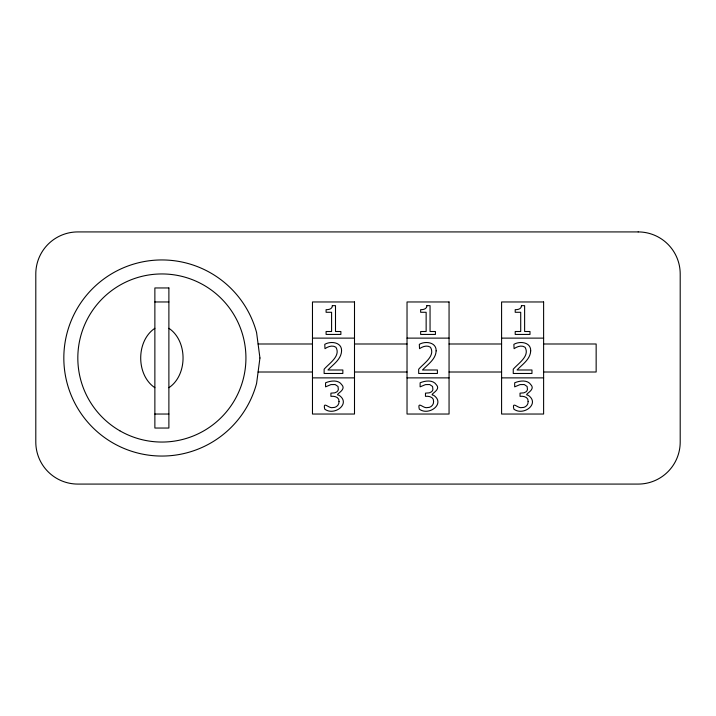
<?xml version="1.0" encoding="UTF-8"?>
<svg xmlns="http://www.w3.org/2000/svg" width="716" height="716" viewBox="0 0 716 716"><rect width="100%" height="100%" fill="white"/><g stroke="black" fill="none" stroke-linecap="round" stroke-linejoin="round"><path stroke-width="1.07" d="M154.871 328.286C135.986 340.932 135.986 375.068 154.871 387.714M168.886 387.714C187.771 375.068 187.771 340.932 168.886 328.286M154.871 301.964L168.886 301.964M312.471 338.122L354.501 338.122M407.028 338.122L449.057 338.122M501.585 338.122L543.614 338.122M258.091 343.993L312.471 343.993M354.501 343.993L407.028 343.993M449.057 343.993L501.585 343.993M543.614 343.993L596.151 343.993L596.151 372.007L543.614 372.007M258.091 372.007L312.471 372.007M354.501 372.007L407.028 372.007M449.057 372.007L501.585 372.007M312.471 377.878L354.501 377.878M407.028 377.878L449.057 377.878M501.585 377.878L543.614 377.878M154.871 414.036L168.886 414.036M339.026 401.515C339.259 404.943 336.198 407.851 332.77 407.565C328.93 408.89 322.674 400.36 324.724 409.122C334.229 416.408 351.404 403.6 339.017 395.232C333.155 394.892 347.135 390.417 341.89 384.868C338.444 379.498 330.622 380.67 325.565 382.791L325.565 386.855L330.962 384.599L335.151 384.546L338.006 386.479L338.346 389.441A3.947 3.947 0 0 1 336.735 391.921L334.757 392.842L330.917 393.156L330.917 396.351C334.399 395.885 339.474 397.067 339.026 401.515M433.583 401.515C433.815 404.943 430.755 407.851 427.327 407.565C423.487 408.89 417.231 400.36 419.29 409.122C428.795 416.408 445.961 403.6 433.574 395.232C427.712 394.892 441.691 390.417 436.447 384.868C433.001 379.498 425.179 380.67 420.122 382.791L420.122 386.855L425.519 384.599L429.716 384.546L432.562 386.479L432.903 389.441A3.947 3.947 0 0 1 431.292 391.921L429.314 392.842L425.474 393.156L425.474 396.351C428.956 395.885 434.03 397.067 433.583 401.515M528.139 401.515C528.381 404.943 525.32 407.851 521.892 407.565C518.044 408.89 511.788 400.36 513.846 409.122C523.351 416.408 540.517 403.6 528.131 395.232C522.268 394.892 536.257 390.417 531.003 384.868C527.558 379.498 519.735 380.67 514.679 382.791L514.679 386.855L520.076 384.599L524.273 384.546L527.119 386.479L527.468 389.441A3.947 3.947 0 0 1 525.848 391.921L523.87 392.842L520.04 393.156L520.04 396.351C523.521 395.885 528.587 397.067 528.139 401.515M341.577 350.876C341.255 359.351 333.2 364.39 327.937 369.993L342.848 369.993L342.848 373.475L324.124 373.475L324.124 369.223C329.083 363.388 341.049 356.12 335.938 347.269C332.555 344.87 328.053 346.517 324.983 348.674L324.76 344.351C330.711 340.78 341.917 342.123 341.577 350.876M436.142 350.876C435.811 359.351 427.756 364.39 422.494 369.993L437.404 369.993L437.404 373.475L418.681 373.475L418.681 369.223C423.639 363.388 435.605 356.12 430.495 347.269C427.121 344.87 422.619 346.517 419.54 348.674L419.316 344.351C425.268 340.78 436.483 342.123 436.142 350.876M530.699 350.876C530.368 359.351 522.322 364.39 517.05 369.993L531.961 369.993L531.961 373.475L513.247 373.475L513.247 369.223C518.196 363.388 530.162 356.12 525.061 347.269C521.678 344.87 517.176 346.517 514.097 348.674L513.873 344.351C519.834 340.78 531.039 342.123 530.699 350.876M259.935 358L256.596 383.382A98.065 98.065 0 0 1 105.637 438.326A98.065 98.065 0 0 1 105.637 277.674A98.065 98.065 0 0 1 256.596 332.618L259.935 358M332.34 305.651C332.421 309.035 328.742 309.777 326.093 309.661L326.093 312.283L331.589 312.283L331.589 331.508L326.093 331.508L326.093 334.435L340.879 334.435L340.879 331.508L335.5 331.508L335.5 305.651L332.34 305.651M426.906 305.651C426.978 309.035 423.299 309.777 420.65 309.661L420.65 312.283L426.145 312.283L426.145 331.508L420.65 331.508L420.65 334.435L435.435 334.435L435.435 331.508L430.056 331.508L430.056 305.651L426.906 305.651M521.463 305.651C521.534 309.035 517.865 309.777 515.207 309.661L515.207 312.283L520.711 312.283L520.711 331.508L515.207 331.508L515.207 334.435L529.992 334.435L529.992 331.508L524.622 331.508L524.622 305.651L521.463 305.651M638.171 231.921L77.829 231.921A42.029 42.029 0 0 0 35.8 273.951L35.8 442.049A42.029 42.029 0 0 0 77.829 484.079L638.171 484.079A42.029 42.029 0 0 0 680.2 442.049L680.2 273.951A42.029 42.029 0 0 0 638.171 231.921M168.886 287.957L154.871 287.957L154.871 428.043L168.886 428.043L168.886 287.957M354.501 301.964L312.471 301.964L312.471 414.036L354.501 414.036L354.501 301.964M449.057 301.964L407.028 301.964L407.028 414.036L449.057 414.036L449.057 301.964M543.614 301.964L501.585 301.964L501.585 414.036L543.614 414.036L543.614 301.964M119.849 430.79A84.049 84.049 0 0 0 245.928 358A84.049 84.049 0 0 0 119.849 285.21A84.049 84.049 0 0 0 119.849 430.79"/></g></svg>
